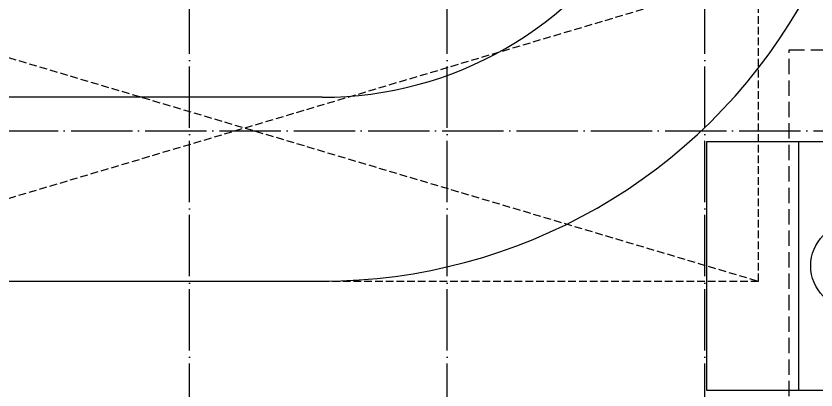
# Model space of a CAD drawing. Extents: x -2209072 to 495824, y -92434 to 572724.
# Drawn here: x 189157 to 215234, y 23250 to 35450 of the extents above; entities that cross this region are included whole.
import ezdxf

# ---------------------------------------------------------------- set-up
doc = ezdxf.new("R2010")
doc.units = 0
doc.header["$LTSCALE"] = 1000
doc.header["$MEASUREMENT"] = 0
for name, pattern in [('6#7#幕墙$0$DASH', [0.35, 0.25, -0.1]), ('X-104 6#7#平面$0$DASH', [0.35, 0.25, -0.1]), ('X-104 6#7#平面$0$DOTE', [2.42, 2, -0.2, 0.02, -0.2])]:
    doc.linetypes.add(name, pattern=pattern)
doc.layers.get('0').update_dxf_attribs({"linetype": 'CONTINUOUS'})
for name, color, linetype in [('6#7#幕墙$0$A-C_窗', 140, 'CONTINUOUS'), ('6#7#幕墙$0$A-C_门', 150, 'CONTINUOUS'), ('6#7#幕墙$0$A-O_屋面', 201, 'CONTINUOUS'), ('X-104 6#7#平面$0$A-E_楼梯', 171, 'CONTINUOUS'), ('X-104 6#7#平面$0$A-SUR_看线', 231, 'CONTINUOUS'), ('X-104 6#7#平面$0$A_AXIS-轴线', 36, 'X-104 6#7#平面$0$DOTE'), ('X-104 6#7#平面$0$M-消防 救援场地', 240, 'X-104 6#7#平面$0$DASH'), ('X-104 6#7#平面$0$M-道路 边线', 151, 'CONTINUOUS')]:
    doc.layers.add(name, color=color, linetype=linetype)

# ---------------------------------------------------------------- blocks, each defined once
blk = doc.blocks.new('X-104 6#7#平面$0$dsgdfg')
at = {"layer": 'X-104 6#7#平面$0$A_AXIS-轴线'}
for points in [[(16800, -4500), (16800, 60900)], [(25200, -4500), (25200, 60900)], [(33600, -4500), (33600, 60900)], [(-4000, 31700), (114300, 31700)]]:
    blk.add_lwpolyline(points, dxfattribs=at)
blk = doc.blocks.new('X-104 6#7#平面$0$A$C5A7B30E4')
at = {"layer": 'X-104 6#7#平面$0$M-消防 救援场地'}
for p, q in [((1848, 26798), (35348, 36798)), ((1848, 36798), (35348, 26798))]:
    blk.add_line(p, q, dxfattribs=at)
blk.add_lwpolyline([(1848, 26798), (35348, 26798), (35348, 36798), (1848, 36798)], close=True, dxfattribs=at)
at = {"layer": 'X-104 6#7#平面$0$M-道路 边线'}
for p, q in [((21130, 32800), (5825, 32800)), ((5600, 26800), (21270, 26800))]:
    blk.add_line(p, q, dxfattribs=at)
for centre, radius in [((21130, 44800), 12000), ((21133, 44800), 18000)]:
    blk.add_arc(centre, radius, 270, 329.6719, dxfattribs=at)
blk = doc.blocks.new('6#7#幕墙$0$tytrsuyt')
at = {"layer": '6#7#幕墙$0$A-C_窗'}
for p, q in [((-2800, -100), (-1400, -100)), ((1400, -100), (2800, -100))]:
    blk.add_line(p, q, dxfattribs=at)
blk.add_circle((0, 0), 50, dxfattribs=at)
at = {"layer": '6#7#幕墙$0$A-C_门'}
for p, q in [((-990, -990), (990, 990)), ((990, -990), (-990, 990))]:
    blk.add_line(p, q, dxfattribs=at)
blk.add_circle((0, 0), 1400, dxfattribs=at)
for start, end in [(135, 224.9752), (315, 44.9752)]:
    blk.add_arc((0, 0), 1350, start, end, dxfattribs=at)
at = {"layer": '6#7#幕墙$0$A-O_屋面', "linetype": '6#7#幕墙$0$DASH'}
for points in [[(-2800, 200), (-1400, 200), (-1400, 600), (-2800, 600)], [(1400, 200), (2800, 200), (2800, 600), (1400, 600)]]:
    blk.add_lwpolyline(points, close=True, dxfattribs=at)
blk = doc.blocks.new('6#7#幕墙')
at = {"layer": '6#7#幕墙$0$A-C_窗', "rotation": 270}
blk.add_blockref('6#7#幕墙$0$tytrsuyt', (216462, 27300), dxfattribs=at)
blk = doc.blocks.new('X-104 6#7#平面')
at = {"layer": 'X-104 6#7#平面$0$A-E_楼梯'}
blk.add_line((214662, 31350), (214662, 23250), dxfattribs=at)
blk.add_lwpolyline([(216362, 31350), (211662, 31350), (211662, 23250), (216362, 23250)], dxfattribs=at)
at = {"layer": 'X-104 6#7#平面$0$A-SUR_看线', "linetype": 'X-104 6#7#平面$0$DASH', "ltscale": 2}
blk.add_lwpolyline([(214362, 20250), (214362, 34350), (236912, 34350)], dxfattribs=at)
blk.add_lwpolyline([(214362, 20250), (214362, 34350), (236912, 34350)], dxfattribs=at)
for name, p in [('6#7#幕墙', (0, 0)), ('X-104 6#7#平面$0$dsgdfg', (178012, 0))]:
    blk.add_blockref(name, p)
at = {"color": 1}
blk.add_blockref('X-104 6#7#平面$0$A$C5A7B30E4', (178012, 0), dxfattribs=at)

msp = doc.modelspace()

# ---------------------------------------------------------------- block references
msp.add_blockref('X-104 6#7#平面', (0, 0))

doc.saveas('drawing.dxf')
